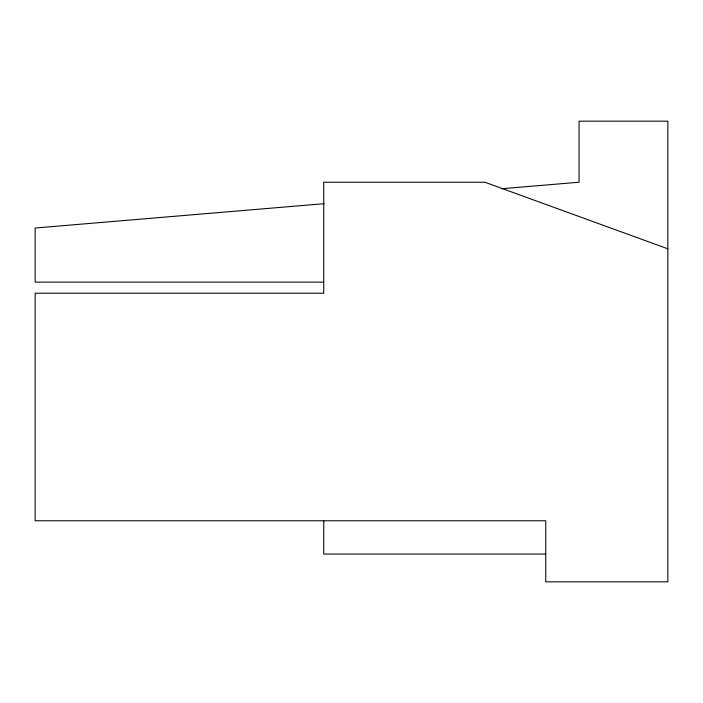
<?xml version="1.0" encoding="UTF-8"?>
<svg xmlns="http://www.w3.org/2000/svg" width="703" height="703" viewBox="0 0 703 703"><rect width="100%" height="100%" fill="white"/><g stroke="black" fill="none" stroke-linecap="round" stroke-linejoin="round"><path stroke-width="1.05" d="M324.065 203.694L35.15 228.027L35.15 282.123L323.749 282.123M501.353 188.764L579.052 182.226L579.052 121.171L667.85 121.171L667.85 581.829L545.748 581.829L545.748 520.774L35.15 520.774L35.15 293.221L323.749 293.221L323.749 182.226L484.868 182.226L667.85 248.827M545.748 554.078L323.749 554.078L323.749 520.774"/></g></svg>
